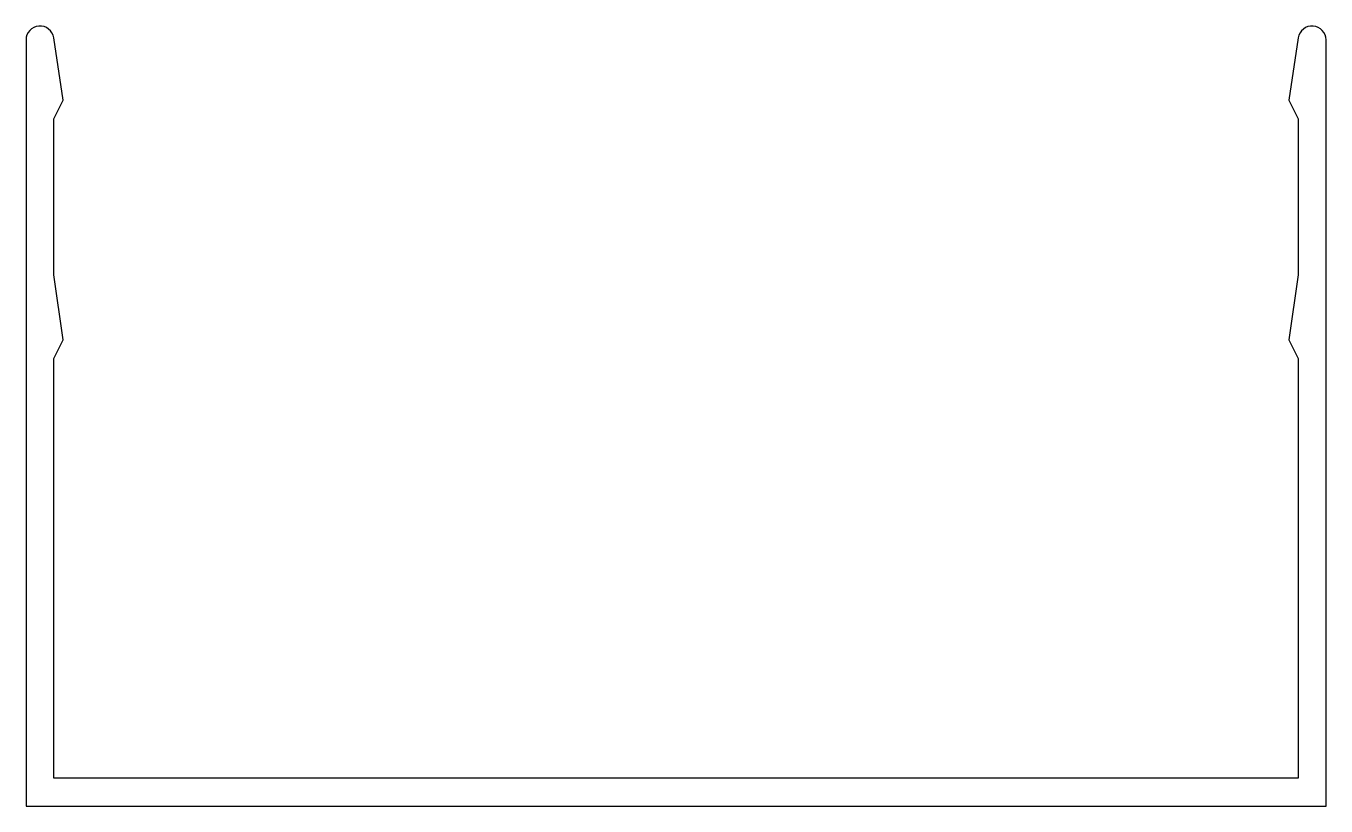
# Model space of a CAD drawing. Header units: inches. Extents: x -31.7 to 38.3, y 1.9 to 43.9.
import ezdxf

# ---------------------------------------------------------------- set-up
doc = ezdxf.new("R2010")
doc.units = ezdxf.units.IN
doc.header["$MEASUREMENT"] = 0

msp = doc.modelspace()

# ---------------------------------------------------------------- linework, layer by layer
at = {"color": 1}
for p, q in [((-31.664, 43.176), (-31.664, 1.926)), ((-29.664, 39.926), (-30.173, 43.288)), ((36.844, 43.288), (36.336, 39.926)), ((38.336, 1.926), (38.336, 43.176)), ((-30.164, 38.926), (-29.664, 39.926)), ((36.336, 39.926), (36.836, 38.926)), ((-30.164, 30.526), (-30.164, 38.926)), ((36.836, 38.926), (36.836, 30.526)), ((-29.664, 27.026), (-30.164, 30.526)), ((36.836, 30.526), (36.336, 27.026)), ((-30.164, 26.026), (-29.664, 27.026)), ((36.336, 27.026), (36.836, 26.026)), ((-30.164, 3.426), (-30.164, 26.026)), ((36.836, 26.026), (36.836, 3.426)), ((36.836, 3.426), (-30.164, 3.426)), ((-31.664, 1.926), (38.336, 1.926))]:
    msp.add_line(p, q, dxfattribs=at)
for centre, start, end in [((-30.914, 43.176), 8.59925, 180), ((37.586, 43.176), 0, 171.40075)]:
    msp.add_arc(centre, 0.75, start, end, dxfattribs=at)

doc.saveas('drawing.dxf')
